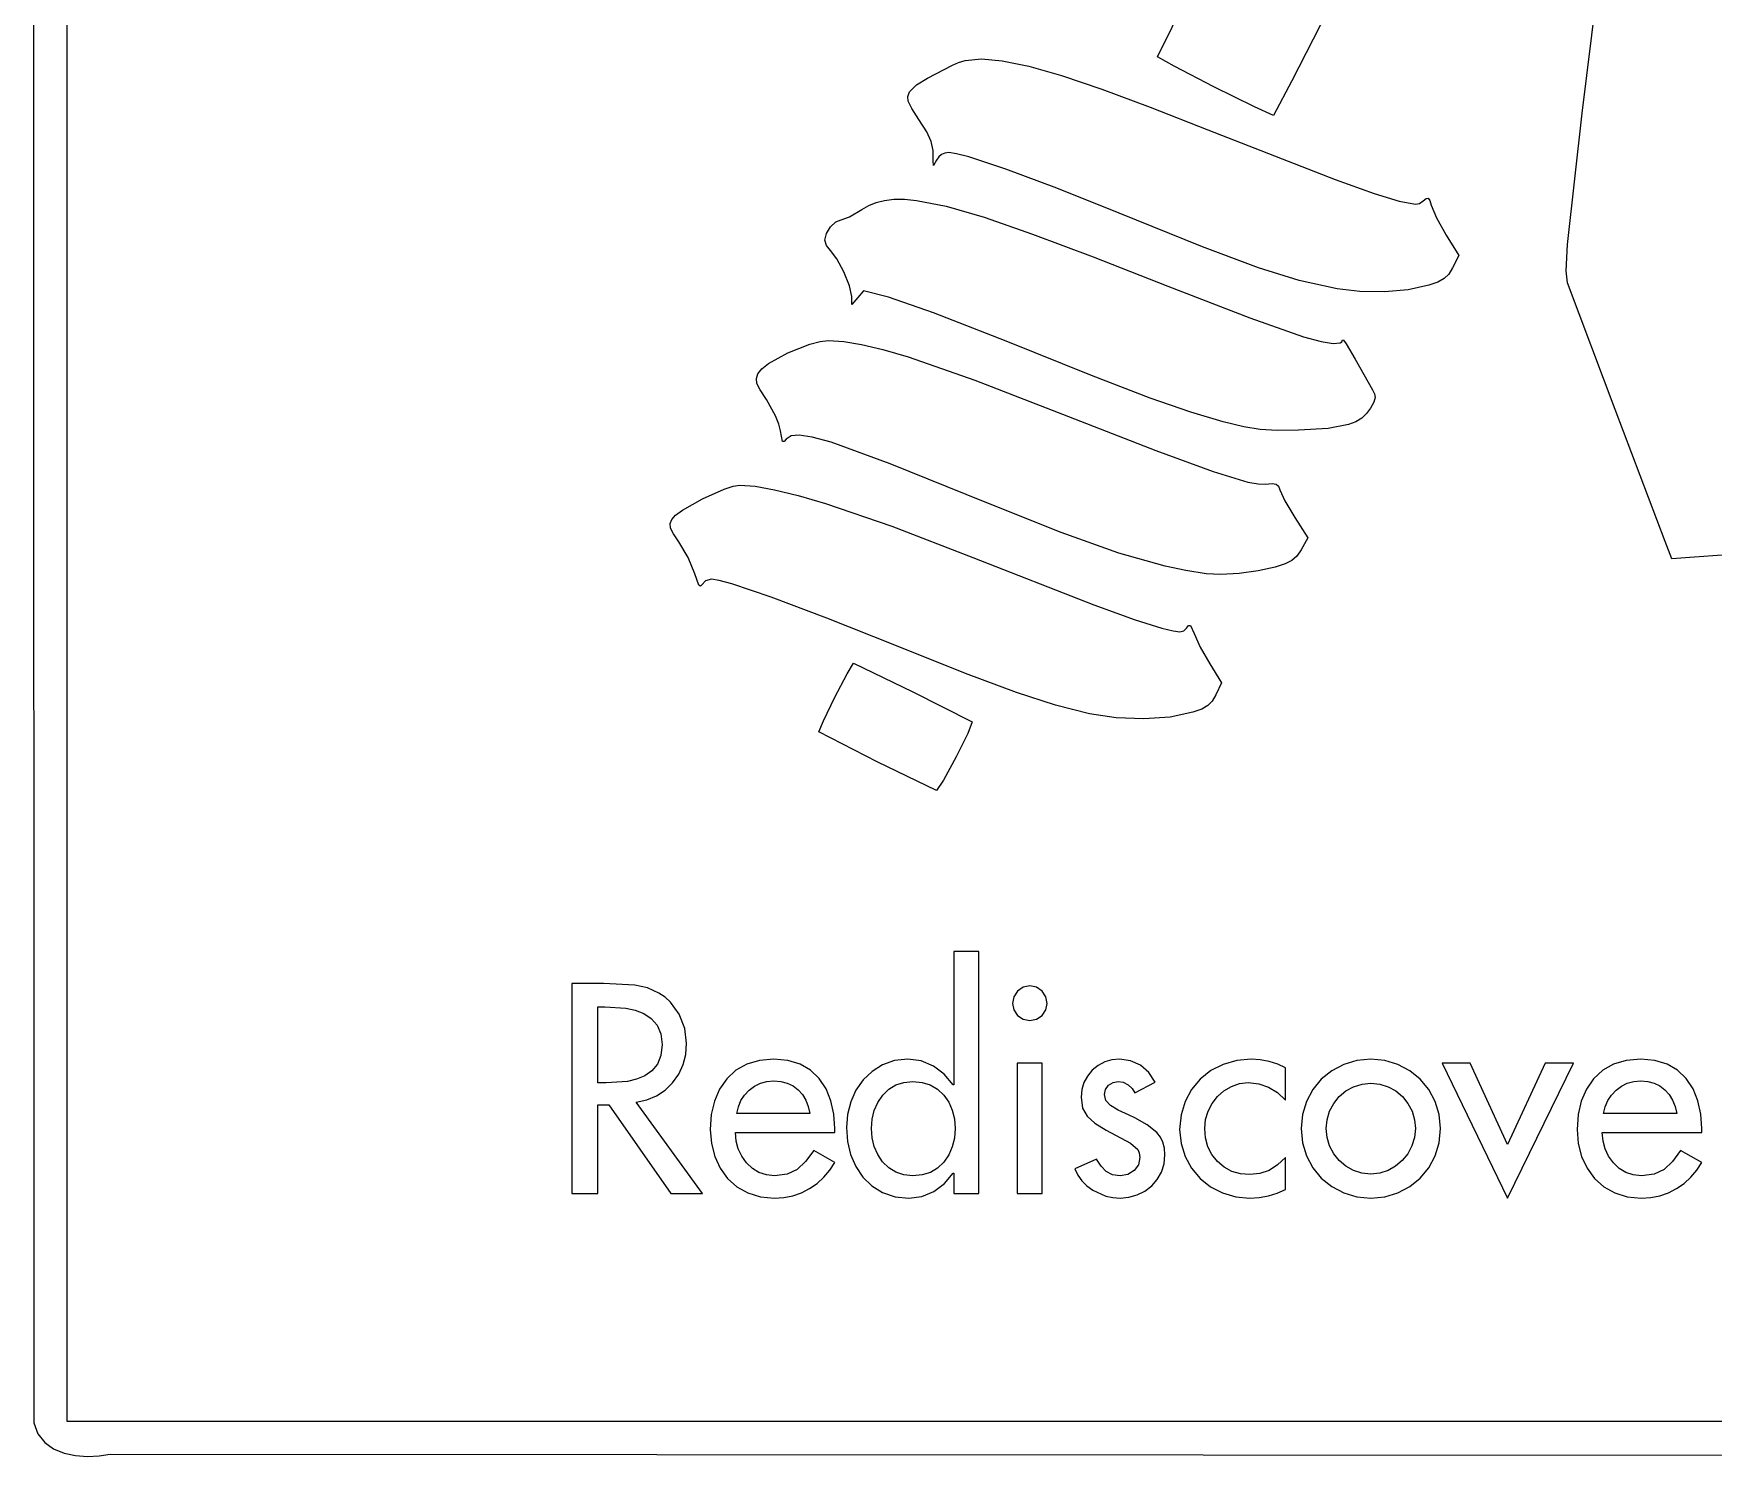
# Model space of a CAD drawing. Extents: x -345 to 336, y -177 to 157.
# Drawn here: x -344.8 to -203.7, y -176.8 to -57.3 of the extents above; entities that cross this region are included whole.
import ezdxf

# ---------------------------------------------------------------- set-up
doc = ezdxf.new("R2010")
doc.units = 0
for name, color, linetype in [('border', 7, 'CONTINUOUS'), ('gray', 7, 'CONTINUOUS'), ('orange', 7, 'CONTINUOUS')]:
    doc.layers.add(name, color=color, linetype=linetype)

msp = doc.modelspace()

# ---------------------------------------------------------------- linework, layer by layer
at = {"layer": 'border', "color": 1}
for p, q in [((-341.99099, -173.879035), (-341.99099, 154.541752)), ((-344.820579, -11.144813), (-344.801952, -173.995671)), ((-344.801952, -173.995671), (-344.458234, -174.934709)), ((-344.458234, -174.934709), (-343.886621, -175.660105)), ((333.096221, -173.879035), (-341.99099, -173.879035)), ((-343.886621, -175.660105), (-343.135797, -176.191784)), ((-343.135797, -176.191784), (-342.254501, -176.549613)), ((-342.254501, -176.549613), (-341.291446, -176.753575)), ((-341.291446, -176.753575), (-340.295343, -176.823594)), ((-340.295343, -176.823594), (-339.314988, -176.779596)), ((-339.314988, -176.779596), (-338.399035, -176.641505)), ((-338.399035, -176.641505), (-199.647144, -176.709182))]:
    msp.add_line(p, q, dxfattribs=at)
at = {"layer": 'gray', "color": 7}
for p, q in [((-214.702136, -63.979466), (-212.997598, -50.189778)), ((-269.723148, -61.047939), (-267.610884, -59.950349)), ((-267.610884, -59.950349), (-267.118513, -59.715991)), ((-267.118513, -59.715991), (-266.557294, -59.546884)), ((-266.557294, -59.546884), (-265.190447, -59.413985)), ((-265.190447, -59.413985), (-263.434627, -59.57076)), ((-263.434627, -59.57076), (-261.214122, -60.03637)), ((-261.214122, -60.03637), (-258.453215, -60.829951)), ((-271.217334, -62.18981), (-270.627732, -61.60197)), ((-270.627732, -61.60197), (-269.723148, -61.047939)), ((-258.453215, -60.829951), (-255.076198, -61.970665)), ((-255.076198, -61.970665), (-251.007352, -63.47759)), ((-271.376964, -62.568411), (-271.217334, -62.18981)), ((-271.333733, -62.983052), (-271.376964, -62.568411)), ((-271.038272, -63.581392), (-271.333733, -62.983052)), ((-251.007352, -63.47759), (-246.170964, -65.369918)), ((-270.441222, -64.51106), (-271.038272, -63.581392)), ((-269.78702, -65.554097), (-270.441222, -64.51106)), ((-215.93755, -75.019717), (-214.702136, -63.979466)), ((-269.408583, -66.36653), (-269.78702, -65.554097)), ((-246.170964, -65.369918), (-235.459312, -69.543957)), ((-269.246313, -67.121079), (-269.408583, -66.36653)), ((-269.240612, -67.990465), (-269.246313, -67.121079)), ((-268.778411, -67.644601), (-268.959988, -67.919909)), ((-268.542265, -67.446679), (-268.778411, -67.644601)), ((-268.254017, -67.327666), (-268.542265, -67.446679)), ((-267.916146, -67.289058), (-268.254017, -67.327666)), ((-267.271218, -67.383292), (-267.916146, -67.289058)), ((-266.238973, -67.653858), (-267.271218, -67.383292)), ((-263.133216, -68.681062), (-266.238973, -67.653858)), ((-269.216765, -68.36472), (-269.240612, -67.990465)), ((-268.959988, -67.919909), (-269.216765, -68.36472)), ((-258.840255, -70.284818), (-263.133216, -68.681062)), ((-253.601451, -72.379274), (-258.840255, -70.284818)), ((-235.459312, -69.543957), (-232.187445, -70.720993)), ((-275.226495, -72.082659), (-274.647852, -71.746899)), ((-274.647852, -71.746899), (-274.019786, -71.487621)), ((-274.019786, -71.487621), (-273.32351, -71.309483)), ((-273.32351, -71.309483), (-272.540236, -71.217224)), ((-272.540236, -71.217224), (-271.651185, -71.214402)), ((-271.651185, -71.214402), (-270.637567, -71.30793)), ((-270.637567, -71.30793), (-268.161485, -71.799646)), ((-268.161485, -71.799646), (-264.961709, -72.728806)), ((-232.187445, -70.720993), (-230.080995, -71.374958)), ((-230.080995, -71.374958), (-228.720774, -71.637792)), ((-228.720774, -71.637792), (-228.366836, -71.564527)), ((-228.366836, -71.564527), (-228.068762, -71.35303)), ((-228.068762, -71.35303), (-227.809899, -71.146471)), ((-227.809899, -71.146471), (-227.642894, -71.121918)), ((-227.642894, -71.121918), (-227.52291, -71.303838)), ((-227.52291, -71.303838), (-227.405097, -71.71687)), ((-227.405097, -71.71687), (-226.953987, -72.778421)), ((-277.85778, -73.530035), (-277.417104, -73.10038)), ((-277.417104, -73.10038), (-276.974382, -72.928112)), ((-276.974382, -72.928112), (-276.263811, -72.679276)), ((-276.263811, -72.679276), (-275.226495, -72.082659)), ((-264.961709, -72.728806), (-260.887952, -74.133088)), ((-246.616079, -75.206576), (-253.601451, -72.379274)), ((-226.953987, -72.778421), (-226.141249, -74.222411)), ((-278.330939, -74.650881), (-278.195896, -74.089428)), ((-278.193401, -75.094562), (-278.330939, -74.650881)), ((-278.195896, -74.089428), (-277.85778, -73.530035)), ((-260.887952, -74.133088), (-255.789932, -76.05011)), ((-226.141249, -74.222411), (-225.070989, -75.938746)), ((-277.862758, -75.505309), (-278.193401, -75.094562)), ((-277.322269, -76.209312), (-277.862758, -75.505309)), ((-276.737967, -77.320618), (-277.322269, -76.209312)), ((-255.789932, -76.05011), (-249.51736, -78.517466)), ((-241.919057, -76.972384), (-246.616079, -75.206576)), ((-225.070989, -75.938746), (-225.596738, -76.963551)), ((-216.059123, -77.219611), (-215.93755, -75.019717)), ((-276.269368, -78.493224), (-276.737967, -77.320618)), ((-238.485883, -78.032806), (-241.919057, -76.972384)), ((-225.921375, -77.497007), (-226.305968, -77.878431)), ((-225.596738, -76.963551), (-225.921375, -77.497007)), ((-215.938947, -78.231688), (-216.059123, -77.219611)), ((-276.075984, -79.381123), (-276.269368, -78.493224)), ((-275.085384, -78.892681), (-275.579273, -79.470051)), ((-272.98963, -79.43864), (-275.085384, -78.892681)), ((-249.51736, -78.517466), (-242.646979, -81.187148)), ((-235.292051, -78.744034), (-238.485883, -78.032806)), ((-233.383808, -78.975626), (-235.292036, -78.744232)), ((-235.292036, -78.744232), (-235.292036, -78.74426)), ((-231.33006, -78.996793), (-233.383808, -78.975626)), ((-229.334997, -78.816058), (-231.33006, -78.996793)), ((-227.602819, -78.441351), (-229.334997, -78.816058)), ((-226.837466, -78.171857), (-227.602819, -78.441351)), ((-226.305968, -77.878431), (-226.837466, -78.171857)), ((-211.941859, -88.874881), (-215.938947, -78.231688)), ((-276.073162, -80.047393), (-276.075984, -79.381123)), ((-275.579273, -79.470051), (-276.073162, -80.047393)), ((-269.223532, -80.749195), (-272.98963, -79.43864)), ((-263.111852, -83.133437), (-269.223532, -80.749195)), ((-242.646979, -81.187148), (-238.123092, -82.762935)), ((-279.590873, -83.380042), (-278.748863, -83.165074)), ((-278.748863, -83.165074), (-278.048697, -83.089608)), ((-278.048697, -83.089608), (-276.755406, -83.170662)), ((-276.755406, -83.170662), (-275.253506, -83.410776)), ((-255.936871, -86.011454), (-263.111852, -83.133437)), ((-238.123092, -82.762935), (-236.643153, -83.17069)), ((-236.643153, -83.17069), (-235.632323, -83.341039)), ((-235.051425, -83.286006), (-234.909961, -83.177746)), ((-234.909961, -83.177746), (-234.861292, -83.017641)), ((-234.861292, -83.017641), (-234.77465, -83.03655)), ((-234.77465, -83.03655), (-234.544238, -83.348829)), ((-283.071006, -85.019556), (-281.439163, -84.105438)), ((-281.439163, -84.105438), (-279.590873, -83.380042)), ((-275.253506, -83.410776), (-273.471716, -83.832388)), ((-273.471716, -83.832388), (-271.338765, -84.457962)), ((-271.338765, -84.457962), (-265.734269, -86.410855)), ((-235.632323, -83.341039), (-235.051425, -83.286006)), ((-234.544238, -83.348829), (-233.792398, -84.640419)), ((-233.792398, -84.640419), (-232.342481, -87.216317)), ((-284.09217, -86.276884), (-283.963872, -85.87627)), ((-283.963872, -85.87627), (-283.642477, -85.470462)), ((-283.642477, -85.470462), (-283.071006, -85.019556)), ((-251.017473, -87.909399), (-255.936871, -86.011454)), ((-284.043543, -86.688844), (-284.09217, -86.276884)), ((-283.778565, -87.232319), (-284.043543, -86.688844)), ((-283.257837, -88.027311), (-283.778565, -87.232319)), ((-265.734269, -86.410855), (-257.869809, -89.449147)), ((-232.342481, -87.216317), (-232.157233, -87.563112)), ((-282.480964, -89.419965), (-283.257837, -88.027311)), ((-247.589204, -89.111157), (-251.017473, -87.909399)), ((-232.508583, -88.76854), (-232.82726, -89.220772)), ((-232.230634, -88.249053), (-232.508583, -88.76854)), ((-232.116734, -87.877282), (-232.230634, -88.249053)), ((-232.157233, -87.563112), (-232.116734, -87.877282)), ((-207.727426, -99.95216), (-211.941859, -88.874881)), ((-282.220142, -90.096169), (-282.480964, -89.419965)), ((-282.081402, -90.675741), (-282.220142, -90.096169)), ((-257.869809, -89.449147), (-250.544612, -92.312602)), ((-244.887606, -89.900561), (-247.589204, -89.111157)), ((-243.144277, -90.324374), (-244.887606, -89.899348)), ((-244.887606, -89.899348), (-244.887606, -89.899348)), ((-241.75919, -90.556558), (-243.144277, -90.324374)), ((-234.343798, -90.141043), (-236.053317, -90.46176)), ((-233.721729, -89.89994), (-234.343798, -90.141043)), ((-233.223929, -89.595535), (-233.721729, -89.89994)), ((-232.82726, -89.220772), (-233.223929, -89.595535)), ((-281.891483, -91.552013), (-282.081402, -90.675741)), ((-281.76485, -91.575719), (-281.891483, -91.552013)), ((-281.581036, -91.373366), (-281.76485, -91.575719)), ((-281.184279, -91.091624), (-281.581036, -91.373366)), ((-280.486025, -91.021463), (-281.184279, -91.091624)), ((-279.395194, -91.191671), (-280.486025, -91.021463)), ((-277.820713, -91.631063), (-279.395194, -91.191671)), ((-272.856506, -93.432375), (-277.820713, -91.631063)), ((-240.350808, -90.638883), (-241.75919, -90.556558)), ((-238.537606, -90.614329), (-240.350808, -90.638883)), ((-236.053317, -90.46176), (-238.537606, -90.614329)), ((-250.544612, -92.312602), (-245.707964, -94.089444)), ((-264.864799, -96.655635), (-272.856506, -93.432375)), ((-245.707964, -94.089444), (-242.812866, -94.967494)), ((-288.614245, -96.373271), (-286.799076, -95.566652)), ((-286.799076, -95.566652), (-286.038629, -95.318155)), ((-286.038629, -95.318155), (-285.481861, -95.226094)), ((-285.481861, -95.226094), (-284.191597, -95.321711)), ((-284.191597, -95.321711), (-282.55976, -95.610509)), ((-282.55976, -95.610509), (-280.591895, -96.090739)), ((-242.812866, -94.967494), (-241.922464, -95.128192)), ((-241.922464, -95.128192), (-241.31233, -95.134683)), ((-241.31233, -95.134683), (-240.771344, -95.088568)), ((-240.771344, -95.088568), (-240.434789, -95.136912)), ((-240.434789, -95.136912), (-240.239431, -95.30554)), ((-240.239431, -95.30554), (-240.12205, -95.620246)), ((-240.12205, -95.620246), (-239.687746, -96.55903)), ((-290.885203, -97.759265), (-290.294032, -97.326957)), ((-290.294032, -97.326957), (-288.614245, -96.373271)), ((-280.591895, -96.090739), (-278.293568, -96.760706)), ((-278.293568, -96.760706), (-272.727699, -98.662912)), ((-258.496903, -99.198034), (-264.864799, -96.655635)), ((-239.687746, -96.55903), (-238.861264, -97.948749)), ((-291.335573, -98.464312), (-291.204989, -98.108684)), ((-291.298828, -98.833656), (-291.335573, -98.464312)), ((-291.204989, -98.108684), (-290.885203, -97.759265)), ((-272.727699, -98.662912), (-265.906555, -101.303298)), ((-238.861264, -97.948749), (-237.755506, -99.65958)), ((-291.063849, -99.313378), (-291.298828, -98.833656)), ((-290.599707, -100.000081), (-291.063849, -99.313378)), ((-289.827688, -101.320373), (-290.599707, -100.000081)), ((-253.63842, -100.9326), (-258.496903, -99.198034)), ((-237.755506, -99.65958), (-238.328412, -100.662033)), ((-207.170381, -101.43408), (-207.727505, -99.952329)), ((-207.727505, -99.952329), (-207.727505, -99.952329)), ((-289.271569, -102.67964), (-289.827688, -101.320373)), ((-265.906555, -101.303298), (-255.753562, -105.281813)), ((-249.751599, -102.033802), (-253.63842, -100.9326)), ((-239.095545, -101.558935), (-239.667816, -101.845842)), ((-238.681489, -101.186007), (-239.095545, -101.558935)), ((-238.328412, -100.662033), (-238.681489, -101.186007)), ((-205.28569, -101.276064), (-207.170381, -101.43408)), ((-197.805438, -100.746305), (-205.28569, -101.276064)), ((-288.922714, -103.619129), (-289.271569, -102.67964)), ((-248.004516, -102.40134), (-249.751599, -102.033802)), ((-246.298697, -102.675914), (-248.004516, -102.40134)), ((-245.065923, -102.734532), (-246.298697, -102.675971)), ((-246.298697, -102.675971), (-246.298697, -102.675971)), ((-243.53973, -102.645632), (-245.065923, -102.734532)), ((-241.942231, -102.430861), (-243.53973, -102.645632)), ((-240.495537, -102.111809), (-241.942231, -102.430861)), ((-239.667816, -101.845842), (-240.495537, -102.111809)), ((-288.7934, -103.725104), (-288.922714, -103.619129)), ((-288.688893, -103.596862), (-288.7934, -103.725104)), ((-288.372465, -103.266323), (-288.688893, -103.596862)), ((-287.864776, -103.131252), (-288.372465, -103.266323)), ((-287.222043, -103.232005), (-287.864776, -103.131252)), ((-286.156259, -103.522666), (-287.222043, -103.232005)), ((-282.858916, -104.636315), (-286.156259, -103.522666)), ((-278.179474, -106.397692), (-282.858916, -104.636315)), ((-255.753562, -105.281813), (-252.274364, -106.537053)), ((-272.324731, -108.732262), (-278.179474, -106.397692)), ((-252.274364, -106.537053), (-250.027036, -107.240464)), ((-250.027036, -107.240464), (-249.078956, -107.471406)), ((-248.194203, -107.46737), (-247.965711, -107.231038)), ((-247.965711, -107.231038), (-247.780034, -107.023576)), ((-247.780034, -107.023576), (-247.633902, -107.015109)), ((-247.633902, -107.015109), (-247.310893, -107.70232)), ((-249.078956, -107.471406), (-248.516648, -107.547268)), ((-248.516648, -107.547268), (-248.194203, -107.46737)), ((-247.310893, -107.70232), (-246.794867, -108.828669)), ((-266.514038, -111.058197), (-272.324731, -108.732262)), ((-246.794867, -108.828669), (-246.004503, -110.233289)), ((-262.238879, -112.65597), (-266.514038, -111.058197)), ((-246.004503, -110.233289), (-245.018774, -111.836086)), ((-258.950627, -113.718593), (-262.238879, -112.65597)), ((-245.501891, -112.849207), (-245.802915, -113.375918)), ((-245.018774, -111.836086), (-245.501891, -112.849207)), ((-256.100645, -114.438993), (-258.950627, -113.718593)), ((-247.411852, -114.303583), (-249.325742, -114.708233)), ((-246.675696, -114.040524), (-247.411852, -114.303583)), ((-246.166784, -113.752177), (-246.675696, -114.040524)), ((-245.802915, -113.375918), (-246.166784, -113.752177)), ((-256.100645, -114.439106), (-256.100645, -114.439078)), ((-253.859149, -114.778958), (-256.100645, -114.439106)), ((-251.537843, -114.867689), (-253.859149, -114.778958)), ((-249.325742, -114.708233), (-251.537843, -114.867689)), ((-265.404693, -134.415021), (-267.512808, -134.415021)), ((-267.512808, -134.415021), (-267.512808, -145.61182)), ((-265.404693, -154.747692), (-265.404693, -134.415021)), ((-296.939908, -137.085718), (-299.610616, -137.085718)), ((-299.610616, -137.085718), (-299.610616, -154.747692)), ((-294.304587, -137.22618), (-296.939908, -137.085718)), ((-293.253487, -137.466294), (-294.304587, -137.22618)), ((-292.278325, -137.905658), (-293.253487, -137.466294)), ((-291.768211, -138.254174), (-292.278325, -137.905658)), ((-291.315151, -138.667094), (-291.768211, -138.254174)), ((-262.473423, -138.206987), (-262.578864, -138.77208)), ((-262.157097, -137.729805), (-262.473423, -138.206987)), ((-261.688509, -137.404911), (-262.157097, -137.729805)), ((-261.126272, -137.296594), (-261.688509, -137.404911)), ((-260.564128, -137.404911), (-261.126272, -137.296594)), ((-261.126272, -137.296594), (-261.126272, -137.296594)), ((-260.095805, -137.729805), (-260.564128, -137.404911)), ((-259.779753, -138.206987), (-260.095805, -137.729805)), ((-259.674397, -138.77208), (-259.779753, -138.206987)), ((-297.408857, -139.053004), (-296.822673, -139.053004)), ((-297.408857, -145.448132), (-297.408857, -139.053004)), ((-296.822673, -139.053004), (-295.066268, -139.170239)), ((-295.066268, -139.170239), (-294.278589, -139.340222)), ((-294.278589, -139.340222), (-293.555417, -139.615614)), ((-293.555417, -139.615614), (-292.931799, -140.02272)), ((-290.580183, -139.686029), (-291.315151, -138.667094)), ((-290.11455, -140.86885), (-290.580183, -139.686029)), ((-262.578864, -138.77208), (-262.473423, -139.316628)), ((-262.473423, -139.316628), (-262.157097, -139.779303)), ((-260.095805, -139.779303), (-259.779753, -139.316628)), ((-259.779753, -139.316628), (-259.674397, -138.77208)), ((-292.931799, -140.02272), (-292.442742, -140.587813)), ((-292.442742, -140.587813), (-292.126424, -141.316793)), ((-289.959328, -142.121889), (-290.11455, -140.86885)), ((-262.157097, -139.779303), (-261.688509, -140.095646)), ((-261.688509, -140.095646), (-261.126272, -140.201084)), ((-261.126272, -140.201084), (-260.564128, -140.095646)), ((-260.564128, -140.095646), (-260.095805, -139.779303)), ((-292.126424, -141.316793), (-292.020975, -142.21553)), ((-292.020975, -142.21553), (-292.117577, -143.13199)), ((-290.032539, -143.049356), (-289.959328, -142.121889)), ((-292.407357, -143.866869), (-292.864069, -144.434926)), ((-292.117577, -143.13199), (-292.407357, -143.866869)), ((-290.618187, -144.706564), (-290.252158, -143.910924)), ((-290.252158, -143.910924), (-290.032539, -143.049356)), ((-284.906271, -143.867151), (-285.821267, -144.379497)), ((-283.842006, -143.559726), (-284.906271, -143.867151)), ((-282.628467, -143.457251), (-283.842006, -143.559726)), ((-281.449983, -143.559021), (-282.628467, -143.457251)), ((-280.420815, -143.864272), (-281.449983, -143.559021)), ((-279.540959, -144.373062), (-280.420815, -143.864272)), ((-273.486513, -143.925825), (-274.376602, -144.476384)), ((-272.479194, -143.574402), (-273.486513, -143.925825)), ((-271.378042, -143.457251), (-272.479194, -143.574402)), ((-270.239101, -143.600677), (-271.378042, -143.457251)), ((-269.211309, -144.030924), (-270.239101, -143.600677)), ((-260.072573, -143.785363), (-262.180688, -143.785363)), ((-262.180688, -143.785363), (-262.180688, -154.747692)), ((-260.072573, -154.747692), (-260.072573, -143.785363)), ((-254.824628, -143.688504), (-255.37145, -143.977584)), ((-254.229464, -143.515079), (-254.824628, -143.688504)), ((-253.585957, -143.457251), (-254.229464, -143.515079)), ((-252.65209, -143.583151), (-253.585957, -143.457251)), ((-251.817759, -143.960877), (-252.65209, -143.583151)), ((-244.877565, -143.890462), (-245.908215, -144.4174)), ((-243.741485, -143.565568), (-244.877565, -143.890462)), ((-242.534979, -143.457251), (-243.741485, -143.565568)), ((-241.765082, -143.504072), (-242.534979, -143.457251)), ((-241.000895, -143.644534), (-241.765082, -143.504072)), ((-240.277644, -143.872936), (-241.000895, -143.644534)), ((-239.630514, -144.18355), (-240.277644, -143.872936)), ((-234.748753, -143.902259), (-235.758759, -144.435095)), ((-233.642157, -143.568503), (-234.748753, -143.902259)), ((-232.476937, -143.457251), (-233.642157, -143.568503)), ((-231.29689, -143.568503), (-232.476937, -143.457251)), ((-232.476937, -143.457251), (-232.476937, -143.457251)), ((-230.192967, -143.902259), (-231.29689, -143.568503)), ((-229.191549, -144.435095), (-230.192967, -143.902259)), ((-224.11239, -143.785363), (-226.478569, -143.785363)), ((-226.478569, -143.785363), (-220.974166, -155.122286)), ((-220.974166, -150.625131), (-224.11239, -143.785363)), ((-220.974166, -155.122286), (-215.445461, -143.785363)), ((-217.811638, -143.785363), (-220.974166, -150.625131)), ((-215.445461, -143.785363), (-217.811638, -143.785363)), ((-212.070891, -143.867151), (-212.985883, -144.379497)), ((-211.006622, -143.559726), (-212.070891, -143.867151)), ((-209.793084, -143.457251), (-211.006622, -143.559726)), ((-208.614603, -143.559021), (-209.793084, -143.457251)), ((-207.585431, -143.864272), (-208.614603, -143.559021)), ((-206.705575, -144.373062), (-207.585431, -143.864272)), ((-294.925442, -145.319438), (-296.705435, -145.448132)), ((-294.161264, -145.137969), (-294.925442, -145.319438)), ((-293.461415, -144.850865), (-294.161264, -145.137969)), ((-292.864069, -144.434926), (-293.461415, -144.850865)), ((-291.13062, -145.436335), (-290.618187, -144.706564)), ((-286.586989, -145.096765), (-287.19169, -145.978032)), ((-285.821267, -144.379497), (-286.586989, -145.096765)), ((-283.755801, -145.477624), (-283.214832, -145.332731)), ((-283.214832, -145.332731), (-282.628467, -145.284414)), ((-282.628467, -145.284414), (-282.03545, -145.33053)), ((-282.03545, -145.33053), (-281.498102, -145.468875)), ((-278.810412, -145.085335), (-279.540959, -144.373062)), ((-278.236522, -145.958643), (-278.810412, -145.085335)), ((-275.126038, -145.190773), (-275.726161, -146.048616)), ((-274.376602, -144.476384), (-275.126038, -145.190773)), ((-271.702366, -145.403371), (-270.956275, -145.330896)), ((-270.956275, -145.330896), (-270.178826, -145.401904)), ((-268.312384, -144.712999), (-269.211309, -144.030924)), ((-267.559988, -145.61182), (-268.312384, -144.712999)), ((-256.284947, -144.870423), (-256.581391, -145.40989)), ((-255.869928, -144.382263), (-256.284947, -144.870423)), ((-255.37145, -143.977584), (-255.869928, -144.382263)), ((-254.125053, -145.409975), (-253.703195, -145.330896)), ((-253.703195, -145.330896), (-253.272586, -145.398263)), ((-251.118009, -144.566977), (-251.817759, -143.960877)), ((-250.587846, -145.378056), (-251.118009, -144.566977)), ((-246.798389, -145.131789), (-247.527544, -146.007327)), ((-245.908215, -144.4174), (-246.798389, -145.131789)), ((-239.630514, -146.900701), (-239.630514, -144.18355)), ((-236.634189, -145.143586), (-237.351638, -146.007327)), ((-235.758759, -144.435095), (-236.634189, -145.143586)), ((-228.318969, -145.143586), (-229.191549, -144.435095)), ((-227.601616, -146.007327), (-228.318969, -145.143586)), ((-213.751606, -145.096765), (-214.356309, -145.978032)), ((-212.985883, -144.379497), (-213.751606, -145.096765)), ((-210.920417, -145.477624), (-210.379448, -145.332731)), ((-210.379448, -145.332731), (-209.793084, -145.284414)), ((-209.793084, -145.284414), (-209.20007, -145.33053)), ((-209.20007, -145.33053), (-208.662722, -145.468875)), ((-205.975032, -145.085335), (-206.705575, -144.373062)), ((-205.401141, -145.958643), (-205.975032, -145.085335)), ((-296.705435, -145.448132), (-297.408857, -145.448132)), ((-293.295905, -146.874737), (-292.483405, -146.540162)), ((-292.483405, -146.540162), (-291.761644, -146.060695)), ((-291.761644, -146.060695), (-291.13062, -145.436335)), ((-287.19169, -145.978032), (-287.62362, -146.982292)), ((-285.389605, -146.935584), (-285.087308, -146.469974)), ((-285.087308, -146.469974), (-284.701553, -146.057195)), ((-284.701553, -146.057195), (-284.251375, -145.719121)), ((-284.251375, -145.719121), (-283.755801, -145.477624)), ((-281.498102, -145.468875), (-281.016422, -145.699394)), ((-281.016422, -145.699394), (-280.590408, -146.022143)), ((-280.590408, -146.022143), (-280.230303, -146.424)), ((-280.230303, -146.424), (-279.946329, -146.891783)), ((-277.8266, -146.950485), (-278.236522, -145.958643)), ((-275.726161, -146.048616), (-276.168302, -147.029394)), ((-273.889738, -147.09868), (-273.474719, -146.490378)), ((-273.474719, -146.490378), (-272.961588, -145.983112)), ((-272.961588, -145.983112), (-272.370804, -145.620767)), ((-272.370804, -145.620767), (-271.702366, -145.403371)), ((-270.178826, -145.401904), (-269.486355, -145.614953)), ((-269.486355, -145.614953), (-268.87886, -145.970045)), ((-268.87886, -145.970045), (-268.35634, -146.467151)), ((-268.35634, -146.467151), (-267.936322, -147.0682)), ((-267.512808, -145.61182), (-267.559988, -145.61182)), ((-256.759256, -146.00061), (-256.818542, -146.642637)), ((-256.818542, -146.642637), (-256.689691, -147.559295)), ((-256.581391, -145.40989), (-256.759256, -146.00061)), ((-254.851256, -146.408901), (-254.76342, -145.995812)), ((-254.725353, -146.921106), (-254.851256, -146.408901)), ((-254.76342, -145.995812), (-254.499903, -145.647211)), ((-254.499903, -145.647211), (-254.125053, -145.409975)), ((-253.272586, -145.398263), (-252.871458, -145.60039)), ((-252.871458, -145.60039), (-252.534855, -145.907956)), ((-252.534855, -145.907956), (-252.297785, -146.291666)), ((-252.297785, -146.291666), (-250.587846, -145.378056)), ((-247.527544, -146.007327), (-248.075123, -147.017598)), ((-245.805633, -147.17265), (-245.357594, -146.595816)), ((-245.357594, -146.595816), (-244.813054, -146.112765)), ((-244.813054, -146.112765), (-244.186656, -145.740852)), ((-244.186656, -145.740852), (-243.4987, -145.503616)), ((-243.4987, -145.503616), (-242.769452, -145.424538)), ((-242.769452, -145.424538), (-241.879236, -145.516796)), ((-241.879236, -145.516796), (-241.059341, -145.793572)), ((-241.059341, -145.793572), (-240.309767, -146.254892)), ((-240.309767, -146.254892), (-239.630514, -146.900701)), ((-237.351638, -146.007327), (-237.887691, -147.005801)), ((-235.583262, -147.17265), (-235.123696, -146.595816)), ((-235.123696, -146.595816), (-234.564592, -146.118663)), ((-234.564592, -146.118663), (-233.917374, -145.764446)), ((-233.917374, -145.764446), (-233.211635, -145.544906)), ((-233.211635, -145.544906), (-232.476937, -145.471725)), ((-232.476937, -145.471725), (-231.727056, -145.544906)), ((-232.476937, -145.471725), (-232.476937, -145.471725)), ((-231.727056, -145.544906), (-231.024345, -145.764446)), ((-231.024345, -145.764446), (-230.383215, -146.118663)), ((-230.383215, -146.118663), (-229.818023, -146.595816)), ((-229.818023, -146.595816), (-229.35239, -147.17265)), ((-227.065823, -147.005801), (-227.601616, -146.007327)), ((-214.356309, -145.978032), (-214.788239, -146.982292)), ((-212.554222, -146.935584), (-212.251928, -146.469974)), ((-212.251928, -146.469974), (-211.86617, -146.057195)), ((-211.86617, -146.057195), (-211.415991, -145.719121)), ((-211.415991, -145.719121), (-210.920417, -145.477624)), ((-208.662722, -145.468875), (-208.181039, -145.699394)), ((-208.181039, -145.699394), (-207.755024, -146.022143)), ((-207.755024, -146.022143), (-207.39492, -146.424)), ((-207.39492, -146.424), (-207.110945, -146.891783)), ((-204.991216, -146.950485), (-205.401141, -145.958643)), ((-297.408857, -154.747692), (-297.408857, -147.275295)), ((-297.408857, -147.275295), (-296.495267, -147.275295)), ((-296.495267, -147.275295), (-291.294682, -154.747692)), ((-294.199146, -147.064418), (-293.295905, -146.874737)), ((-288.62469, -154.747692), (-294.199146, -147.064418)), ((-287.882779, -148.109544), (-287.969164, -149.359816)), ((-287.62362, -146.982292), (-287.882779, -148.109544)), ((-285.743814, -148.025187), (-285.60844, -147.45397)), ((-279.606764, -148.025187), (-285.743814, -148.025187)), ((-285.60844, -147.45397), (-285.389605, -146.935584)), ((-279.946329, -146.891783), (-279.73848, -147.425522)), ((-279.73848, -147.425522), (-279.606764, -148.025187)), ((-277.58064, -148.06086), (-277.8266, -146.950485)), ((-277.498649, -149.289769), (-277.58064, -148.06086)), ((-276.440663, -148.092215), (-276.531448, -149.196127)), ((-276.168302, -147.029394), (-276.440663, -148.092215)), ((-274.364046, -148.486592), (-274.186182, -147.764075)), ((-274.186182, -147.764075), (-273.889738, -147.09868)), ((-267.936322, -147.0682), (-267.636306, -147.735063)), ((-267.636306, -147.735063), (-267.456296, -148.467712)), ((-256.689691, -147.559295), (-256.303131, -148.247494)), ((-254.347639, -147.333912), (-254.725353, -146.921106)), ((-253.700427, -147.723351), (-254.347639, -147.333912)), ((-252.766017, -148.165311), (-253.700427, -147.723351)), ((-252.297785, -148.376187), (-252.766017, -148.165311)), ((-248.417718, -148.141971), (-248.531916, -149.359816)), ((-248.075123, -147.017598), (-248.417718, -148.141971)), ((-246.35348, -148.531494), (-246.142507, -147.825741)), ((-246.142507, -147.825741), (-245.805633, -147.17265)), ((-238.221709, -148.109713), (-238.333049, -149.289769)), ((-237.887691, -147.005801), (-238.221709, -148.109713)), ((-236.151663, -148.537392), (-235.931843, -147.825741)), ((-235.931843, -147.825741), (-235.583262, -147.17265)), ((-229.35239, -147.17265), (-229.009877, -147.825741)), ((-229.009877, -147.825741), (-228.799181, -148.537392)), ((-226.732084, -148.109713), (-227.065823, -147.005801)), ((-226.620826, -149.289769), (-226.732084, -148.109713)), ((-215.047398, -148.109544), (-215.133784, -149.359816)), ((-214.788239, -146.982292), (-215.047398, -148.109544)), ((-212.908433, -148.025187), (-212.773057, -147.45397)), ((-206.771381, -148.025187), (-212.908433, -148.025187)), ((-212.773057, -147.45397), (-212.554222, -146.935584)), ((-207.110945, -146.891783), (-206.9031, -147.425522)), ((-206.9031, -147.425522), (-206.771381, -148.025187)), ((-204.74526, -148.06086), (-204.991216, -146.950485)), ((-204.663269, -149.289769), (-204.74526, -148.06086)), ((-287.969164, -149.359816), (-287.87543, -150.536937)), ((-277.498649, -149.61788), (-277.498649, -149.289769)), ((-276.531448, -149.196127), (-276.443609, -150.358488)), ((-274.423333, -149.266175), (-274.364046, -148.486592)), ((-274.36476, -150.056849), (-274.423333, -149.266175)), ((-267.456296, -148.467712), (-267.396287, -149.266175)), ((-267.396287, -149.266175), (-267.455579, -150.076012)), ((-256.303131, -148.247494), (-255.647249, -148.824384)), ((-255.647249, -148.824384), (-254.71043, -149.407004)), ((-254.71043, -149.407004), (-252.649496, -150.507896)), ((-251.249719, -148.956097), (-252.297785, -148.376187)), ((-250.447375, -149.61788), (-251.249719, -148.956097)), ((-248.531916, -149.359816), (-248.417718, -150.536937)), ((-246.423804, -149.266175), (-246.35348, -148.531494)), ((-246.357188, -150.073076), (-246.423804, -149.266175)), ((-238.333049, -149.289769), (-238.221709, -150.469824)), ((-236.224933, -149.289769), (-236.151663, -148.537392)), ((-236.151663, -150.027864), (-236.224933, -149.289769)), ((-228.728939, -149.289769), (-228.80213, -150.027864)), ((-228.799181, -148.537392), (-228.728939, -149.289769)), ((-226.732084, -150.469824), (-226.620826, -149.289769)), ((-215.133784, -149.359816), (-215.040046, -150.536937)), ((-204.663269, -149.61788), (-204.663269, -149.289769)), ((-287.87543, -150.536937), (-287.594223, -151.631987)), ((-285.793632, -150.330745), (-285.861052, -149.61788)), ((-285.861052, -149.61788), (-277.498649, -149.61788)), ((-285.614962, -150.993911), (-285.793632, -150.330745)), ((-285.325044, -151.607321), (-285.614962, -150.993911)), ((-276.443609, -150.358488), (-276.180096, -151.456502)), ((-274.18904, -150.788905), (-274.36476, -150.056849)), ((-273.896173, -151.462428), (-274.18904, -150.788905)), ((-267.633447, -150.818397), (-267.929888, -151.493388)), ((-267.455579, -150.076012), (-267.633447, -150.818397)), ((-252.649496, -150.507896), (-252.051874, -151.03472)), ((-250.150111, -149.998513), (-250.447375, -149.61788)), ((-249.937778, -150.437651), (-250.150111, -149.998513)), ((-249.810377, -150.935322), (-249.937778, -150.437651)), ((-249.767906, -151.491525), (-249.810377, -150.935322)), ((-248.417718, -150.536937), (-248.075123, -151.631987)), ((-246.157341, -150.806713), (-246.357188, -150.073076)), ((-245.824262, -151.467057), (-246.157341, -150.806713)), ((-238.221709, -150.469824), (-237.887691, -151.573737)), ((-235.931843, -150.742366), (-236.151663, -150.027864)), ((-235.583262, -151.401101), (-235.931843, -150.742366)), ((-229.021674, -150.742366), (-229.370083, -151.401101)), ((-228.80213, -150.027864), (-229.021674, -150.742366)), ((-227.065823, -151.573737), (-226.732084, -150.469824)), ((-215.040046, -150.536937), (-214.75884, -151.631987)), ((-212.958251, -150.330745), (-213.025668, -149.61788)), ((-213.025668, -149.61788), (-204.663269, -149.61788)), ((-212.779582, -150.993911), (-212.958251, -150.330745)), ((-212.489661, -151.607321), (-212.779582, -150.993911)), ((-287.594223, -151.631987), (-287.13734, -152.618777)), ((-284.923873, -152.171004), (-285.325044, -151.607321)), ((-284.433439, -152.642484), (-284.923873, -152.171004)), ((-279.955264, -152.056704), (-280.672616, -152.72145)), ((-279.278644, -151.116932), (-279.955264, -152.056704)), ((-277.498649, -152.124183), (-279.278644, -151.116932)), ((-277.920913, -152.788816), (-277.498649, -152.124183)), ((-276.180096, -151.456502), (-275.746715, -152.463837)), ((-273.486155, -152.077362), (-273.896173, -151.462428)), ((-272.9766, -152.589793), (-273.486155, -152.077362)), ((-268.344901, -152.100956), (-268.863849, -152.603086)), ((-267.929888, -151.493388), (-268.344901, -152.100956)), ((-255.53037, -151.843231), (-257.333956, -152.663171)), ((-255.135233, -152.443376), (-255.53037, -151.843231)), ((-251.996121, -152.32013), (-252.356403, -152.815091)), ((-252.051874, -151.03472), (-251.919988, -151.324619)), ((-251.876018, -151.702402), (-251.996121, -152.32013)), ((-251.919988, -151.324619), (-251.876018, -151.702402)), ((-250.060638, -152.932326), (-249.841094, -152.238483)), ((-249.841094, -152.238483), (-249.767906, -151.491525)), ((-248.075123, -151.631987), (-247.53049, -152.618777)), ((-245.357949, -152.054107), (-245.824262, -151.467057)), ((-244.787674, -152.535748), (-245.357949, -152.054107)), ((-240.300964, -152.33791), (-241.024133, -152.791864)), ((-239.630514, -151.702402), (-240.300964, -152.33791)), ((-239.630514, -154.395987), (-239.630514, -151.702402)), ((-237.887691, -151.573737), (-237.351638, -152.572211)), ((-235.123696, -151.971924), (-235.583262, -151.401101)), ((-234.567541, -152.443179), (-235.123696, -151.971924)), ((-229.82982, -151.971924), (-230.386162, -152.443179)), ((-229.370083, -151.401101), (-229.82982, -151.971924)), ((-227.601616, -152.572211), (-227.065823, -151.573737)), ((-214.75884, -151.631987), (-214.301956, -152.618777)), ((-212.08849, -152.171004), (-212.489661, -151.607321)), ((-211.598056, -152.642484), (-212.08849, -152.171004)), ((-207.119883, -152.056704), (-207.837236, -152.72145)), ((-206.443264, -151.116932), (-207.119883, -152.056704)), ((-204.663269, -152.124183), (-206.443264, -151.116932)), ((-205.085529, -152.788816), (-204.663269, -152.124183)), ((-287.13734, -152.618777), (-286.516575, -153.470976)), ((-286.516575, -153.470976), (-285.740689, -154.167952)), ((-283.875717, -152.979232), (-284.433439, -152.642484)), ((-283.250708, -153.181274), (-283.875717, -152.979232)), ((-282.558411, -153.248641), (-283.250708, -153.181274)), ((-281.512936, -153.116843), (-282.558411, -153.248641)), ((-280.672616, -152.72145), (-281.512936, -153.116843)), ((-278.980688, -153.889709), (-278.414926, -153.377334)), ((-278.414926, -153.377334), (-277.920913, -152.788816)), ((-275.746715, -152.463837), (-275.14927, -153.354079)), ((-275.14927, -153.354079), (-274.393759, -154.094969)), ((-272.385099, -152.955807), (-272.9766, -152.589793)), ((-271.71166, -153.175432), (-272.385099, -152.955807)), ((-270.956275, -153.248641), (-271.71166, -153.175432)), ((-270.169536, -153.1769), (-270.956275, -153.248641)), ((-270.956275, -153.248641), (-270.956275, -153.248641)), ((-269.47206, -152.961734), (-270.169536, -153.1769)), ((-268.863849, -152.603086), (-269.47206, -152.961734)), ((-268.294688, -153.898345), (-267.559988, -153.037764)), ((-267.559988, -153.037764), (-267.512808, -153.037764)), ((-267.512808, -153.037764), (-267.512808, -154.747692)), ((-257.333956, -152.663171), (-257.082104, -153.196853)), ((-257.082104, -153.196853), (-256.748308, -153.673357)), ((-256.748308, -153.673357), (-256.332575, -154.092739)), ((-254.698991, -152.885506), (-255.135233, -152.443376)), ((-254.180724, -153.15785), (-254.698991, -152.885506)), ((-253.539492, -153.248641), (-254.180724, -153.15785)), ((-252.892371, -153.140239), (-253.539492, -153.248641)), ((-252.356403, -152.815091), (-252.892371, -153.140239)), ((-250.880581, -154.091808), (-250.411996, -153.55584)), ((-250.411996, -153.55584), (-250.060638, -152.932326)), ((-247.53049, -152.618777), (-246.810183, -153.470976)), ((-246.810183, -153.470976), (-245.934662, -154.167952)), ((-244.142697, -152.879776), (-244.787674, -152.535748)), ((-243.423014, -153.086194), (-244.142697, -152.879776)), ((-242.628626, -153.155), (-243.423014, -153.086194)), ((-241.800022, -153.064209), (-242.628626, -153.155)), ((-241.024133, -152.791864), (-241.800022, -153.064209)), ((-237.351638, -152.572211), (-236.634189, -153.435952)), ((-236.634189, -153.435952), (-235.758759, -154.144471)), ((-233.929168, -152.803294), (-234.567541, -152.443179)), ((-233.226379, -153.031697), (-233.929168, -152.803294)), ((-232.476937, -153.107812), (-233.226379, -153.031697)), ((-231.727056, -153.031697), (-232.476937, -153.107812)), ((-231.024345, -152.803294), (-231.727056, -153.031697)), ((-230.386162, -152.443179), (-231.024345, -152.803294)), ((-229.191549, -154.144471), (-228.318969, -153.435952)), ((-228.318969, -153.435952), (-227.601616, -152.572211)), ((-214.301956, -152.618777), (-213.681191, -153.470976)), ((-213.681191, -153.470976), (-212.905306, -154.167952)), ((-211.040337, -152.979232), (-211.598056, -152.642484)), ((-210.415327, -153.181274), (-211.040337, -152.979232)), ((-209.723028, -153.248641), (-210.415327, -153.181274)), ((-208.677555, -153.116843), (-209.723028, -153.248641)), ((-207.837236, -152.72145), (-208.677555, -153.116843)), ((-206.145308, -153.889709), (-205.579543, -153.377334)), ((-205.579543, -153.377334), (-205.085529, -152.788816)), ((-299.610616, -154.747692), (-297.408857, -154.747692)), ((-291.294682, -154.747692), (-288.62469, -154.747692)), ((-285.740689, -154.167952), (-284.818432, -154.689075)), ((-284.818432, -154.689075), (-283.761428, -155.013997)), ((-283.761428, -155.013997), (-282.581285, -155.122286)), ((-282.581285, -155.122286), (-281.789988, -155.072502)), ((-281.789988, -155.072502), (-281.032373, -154.923206)), ((-281.032373, -154.923206), (-280.308445, -154.674343)), ((-280.308445, -154.674343), (-279.618203, -154.32594)), ((-279.618203, -154.32594), (-278.980688, -153.889709)), ((-274.393759, -154.094969), (-273.486155, -154.654051)), ((-273.486155, -154.654051), (-272.443897, -155.00522)), ((-272.443897, -155.00522), (-271.284395, -155.122286)), ((-271.284395, -155.122286), (-270.197995, -154.981739)), ((-270.197995, -154.981739), (-269.187718, -154.560043)), ((-269.187718, -154.560043), (-268.294688, -153.898345)), ((-267.512808, -154.747692), (-265.404693, -154.747692)), ((-262.180688, -154.747692), (-260.072573, -154.747692)), ((-256.332575, -154.092739), (-255.834899, -154.454972)), ((-255.834899, -154.454972), (-254.722404, -154.955464)), ((-254.722404, -154.955464), (-254.139751, -155.080574)), ((-254.139751, -155.080574), (-253.539492, -155.122286)), ((-253.539492, -155.122286), (-252.804354, -155.055004)), ((-252.804354, -155.055004), (-252.098697, -154.853131)), ((-252.098697, -154.853131), (-251.448717, -154.528236)), ((-251.448717, -154.528236), (-250.880581, -154.091808)), ((-245.934662, -154.167952), (-244.924388, -154.689075)), ((-244.924388, -154.689075), (-243.817527, -155.013997)), ((-243.817527, -155.013997), (-242.652214, -155.122286)), ((-242.652214, -155.122286), (-241.839829, -155.076905)), ((-241.839829, -155.076905), (-241.065417, -154.940704)), ((-241.065417, -154.940704), (-240.328978, -154.713741)), ((-240.328978, -154.713741), (-239.630514, -154.395987)), ((-235.758759, -154.144471), (-234.748753, -154.677278)), ((-234.748753, -154.677278), (-233.642157, -155.011034)), ((-233.642157, -155.011034), (-232.476937, -155.122286)), ((-232.476937, -155.122286), (-231.29689, -155.011034)), ((-231.29689, -155.011034), (-230.192967, -154.677278)), ((-230.192967, -154.677278), (-229.191549, -154.144471)), ((-212.905306, -154.167952), (-211.983049, -154.689075)), ((-211.983049, -154.689075), (-210.926048, -155.013997)), ((-210.926048, -155.013997), (-209.745905, -155.122286)), ((-209.745905, -155.122286), (-208.954607, -155.072502)), ((-208.954607, -155.072502), (-208.196993, -154.923206)), ((-208.196993, -154.923206), (-207.473065, -154.674343)), ((-207.473065, -154.674343), (-206.78282, -154.32594)), ((-206.78282, -154.32594), (-206.145308, -153.889709))]:
    msp.add_line(p, q, dxfattribs=at)
at = {"layer": 'orange', "color": 1}
for p, q in [((-250.390925, -59.239487), (-245.052277, -48.428344)), ((-235.180149, -53.581581), (-239.101506, -61.258731)), ((-249.002304, -60.039079), (-250.390925, -59.239487)), ((-245.663703, -61.765009), (-249.002304, -60.039079)), ((-242.242038, -63.454194), (-245.663703, -61.765009)), ((-245.663703, -61.765009), (-245.663703, -61.765009)), ((-239.101506, -61.258731), (-240.653714, -64.165507)), ((-240.653714, -64.165507), (-242.242038, -63.454194)), ((-277.49581, -113.033188), (-276.473356, -111.070868)), ((-276.473356, -111.070868), (-275.926321, -110.18263)), ((-275.926321, -110.18263), (-270.957277, -112.595546)), ((-270.957277, -112.595546), (-265.966267, -115.123692)), ((-278.462497, -115.016081), (-277.49581, -113.033188)), ((-278.842239, -115.966013), (-278.462497, -115.016081)), ((-265.966267, -115.123692), (-266.33676, -116.086098)), ((-273.956475, -118.461478), (-278.842239, -115.966013)), ((-266.33676, -116.086098), (-267.318369, -118.066085)), ((-268.949605, -120.892117), (-273.956475, -118.461478)), ((-273.956475, -118.461478), (-273.956475, -118.461478)), ((-267.318369, -118.066085), (-268.369762, -120.017031)), ((-268.369762, -120.017031), (-268.949605, -120.892117))]:
    msp.add_line(p, q, dxfattribs=at)

doc.saveas('drawing.dxf')
